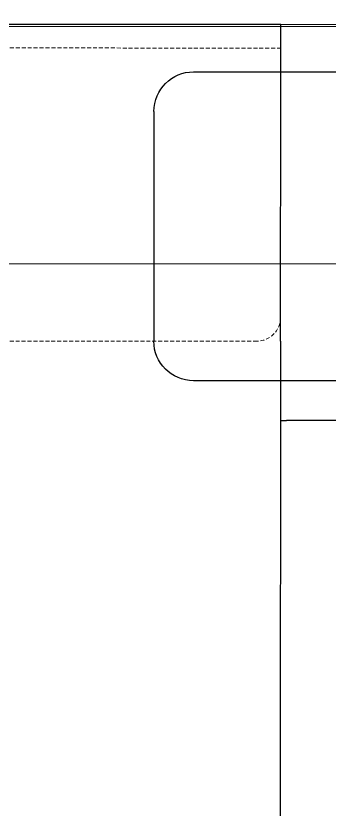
# Model space of a CAD drawing. Header units: millimetres. Extents: x 845401 to 948039, y 511594 to 550263.
# Drawn here: x 904070.8 to 904110.4, y 537172.9 to 537273.1 of the extents above; entities that cross this region are included whole.
import ezdxf

# ---------------------------------------------------------------- set-up
doc = ezdxf.new("R2010")
doc.units = ezdxf.units.MM
doc.linetypes.add('DASHED', pattern=[0.75, 0.5, -0.25])
for name, color, linetype in [('00', 7, 'Continuous'), ('1轮廓实线层', 7, 'Continuous'), ('4虚线层', 6, 'DASHED')]:
    doc.layers.add(name, color=color, linetype=linetype)
doc.layers.add('A-剖-0.10mm.......SECT-L01', color=255, linetype='Continuous', lineweight=18)
doc.layers.add('物流设备', color=7, linetype='Continuous', lineweight=5)

# ---------------------------------------------------------------- blocks, each defined once
blk = doc.blocks.new('*U100537')
at = {"color": 2}
blk.add_lwpolyline([(0, 630), (7920.6, 630), (7920.6, 830), (0, 830)], close=True, dxfattribs=at)
at = {"color": 1}
blk.add_lwpolyline([(0, -630), (7920.6, -630), (7920.6, 630), (0, 630)], close=True, dxfattribs=at)
at = {"color": 4}
blk.add_lwpolyline([(0, -600), (7920.6, -600), (7920.6, 600), (0, 600)], close=True, dxfattribs=at)
for tag, p in [('设备编号', (485.24, 55.29)), ('设备高度', (489.75, -155.56))]:
    blk.add_attdef(tag, p, '', height=100)
at = {"flags": 1}
blk.add_attdef('设备类型', (14421.9, -37.08), '', height=100, dxfattribs=at)
blk = doc.blocks.new('*U100479')
at = {"color": 7, "linetype": 'Continuous', "lineweight": 25}
for p, q in [((-1886.94, 1662.02), (-2857.14, 1662.02)), ((-2857.14, 1656.02), (-2857.14, 1662.02)), ((-2857.14, 1622.02), (-2857.14, 1656.02)), ((-2857.14, 1622.02), (-2857.14, 442.02)), ((-2872.02, 1612.02), (-2857.91, 1612.02)), ((-2857.14, 1612.02), (-2857.91, 1612.02))]:
    blk.add_line(p, q, dxfattribs=at)
at = {"layer": '1轮廓实线层'}
for p, q in [((-2705.14, 1662.02), (-2930.14, 1662.02)), ((-2846.14, 1656.02), (-2866.14, 1656.02)), ((-2841.14, 1651.02), (-2841.14, 1622.02)), ((-2921.14, 1617.02), (-2846.14, 1617.02))]:
    blk.add_line(p, q, dxfattribs=at)
for centre, start, end in [((-2846.14, 1651.02), 0, 90), ((-2846.14, 1622.02), 270, 0)]:
    blk.add_arc(centre, 5, start, end, dxfattribs=at)
at = {"layer": '4虚线层', "linetype": 'DASHED', "lineweight": 18}
for p, q in [((-1886.94, 1659.02), (-2857.14, 1659.02)), ((-1889.94, 1622.02), (-2854.14, 1622.02))]:
    blk.add_line(p, q, dxfattribs=at)
blk.add_arc((-2854.14, 1625.02), 3, 180, 270, dxfattribs=at)
blk = doc.blocks.new('C线')
at = {"xscale": -1, "rotation": 359.9712527628268}
blk.add_blockref('*U100479', (983116.1, 474449.19, -3.59), dxfattribs=at)
at = {"layer": '物流设备', "color": 0}
blk.add_blockref('*U100537', (979688.08, 475479.52, 25.38), dxfattribs=at)
blk = doc.blocks.new('BC线平台')
at = {"layer": 'A-剖-0.10mm.......SECT-L01'}
h = blk.add_hatch(dxfattribs=at)
h.set_pattern_fill('CROSS', color=2, scale=50)
h.set_pattern_definition([(0, (691447.87, 341554.85), (317.5, 317.5), [158.75, -476.25]), (90, (691527.24, 341475.47), (-317.5, 317.5), [158.75, -476.25])])
h.paths.add_polyline_path([(772874.46, 370095.42), (786169.72, 370095.42), (786169.72, 367097.04), (772874.46, 367097.04)])

msp = doc.modelspace()

# ---------------------------------------------------------------- block references
at = {"layer": '00'}
for name, p in [('BC线平台', (120688.34, 168041.31, -0.98)), ('C线', (-81869.83, 61162.22))]:
    msp.add_blockref(name, p, dxfattribs=at)

doc.saveas('drawing.dxf')
